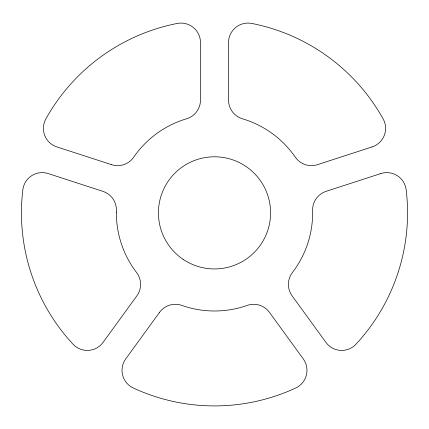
<?xml version="1.0" encoding="UTF-8"?>
<svg xmlns="http://www.w3.org/2000/svg" width="429" height="429" viewBox="0 0 429 429"><rect width="100%" height="100%" fill="white"/><g stroke="black" fill="none" stroke-linecap="round" stroke-linejoin="round"><path stroke-width="0.64" d="M116.361 212.709L116.361 212.864A98.139 98.139 0 0 0 136.588 272.538A19.487 19.487 0 0 1 136.883 295.844L103.062 342.396A19.487 19.487 0 0 1 73.01 344.203A193.05 193.05 0 0 1 22.834 189.774A19.487 19.487 0 0 1 48.204 173.573L102.933 191.355A19.487 19.487 0 0 1 116.393 210.382L116.361 212.709M159.567 312.323L125.745 358.88A19.487 19.487 0 0 0 133.312 388.014A193.05 193.05 0 0 0 295.688 388.014A19.487 19.487 0 0 0 303.255 358.88L269.433 312.323A19.487 19.487 0 0 0 247.179 305.4A98.139 98.139 0 0 1 181.821 305.4A19.487 19.487 0 0 0 159.567 312.323M372.131 146.906L317.401 164.688A19.487 19.487 0 0 1 295.329 157.207A98.139 98.139 0 0 0 242.455 118.795A19.487 19.487 0 0 1 228.518 100.113L228.518 42.568A19.487 19.487 0 0 1 251.769 23.445A193.05 193.05 0 0 1 383.129 118.887A19.487 19.487 0 0 1 372.131 146.906M380.796 173.573L326.067 191.355A19.487 19.487 0 0 0 312.607 210.382L312.639 212.864A98.139 98.139 0 0 1 292.412 272.538A19.487 19.487 0 0 0 292.117 295.844L325.938 342.396A19.487 19.487 0 0 0 355.99 344.203A193.05 193.05 0 0 0 406.166 189.774A19.487 19.487 0 0 0 380.796 173.573M111.599 164.688L56.869 146.906A19.487 19.487 0 0 1 45.871 118.887A193.05 193.05 0 0 1 177.231 23.445A19.487 19.487 0 0 1 200.482 42.568L200.482 100.113A19.487 19.487 0 0 1 186.545 118.795A98.139 98.139 0 0 0 133.671 157.207A19.487 19.487 0 0 1 111.599 164.688M183.065 259.304A56.081 56.081 0 0 0 270.436 216.865A56.081 56.081 0 0 0 189.999 162.425A56.081 56.081 0 0 0 183.065 259.304"/></g></svg>
